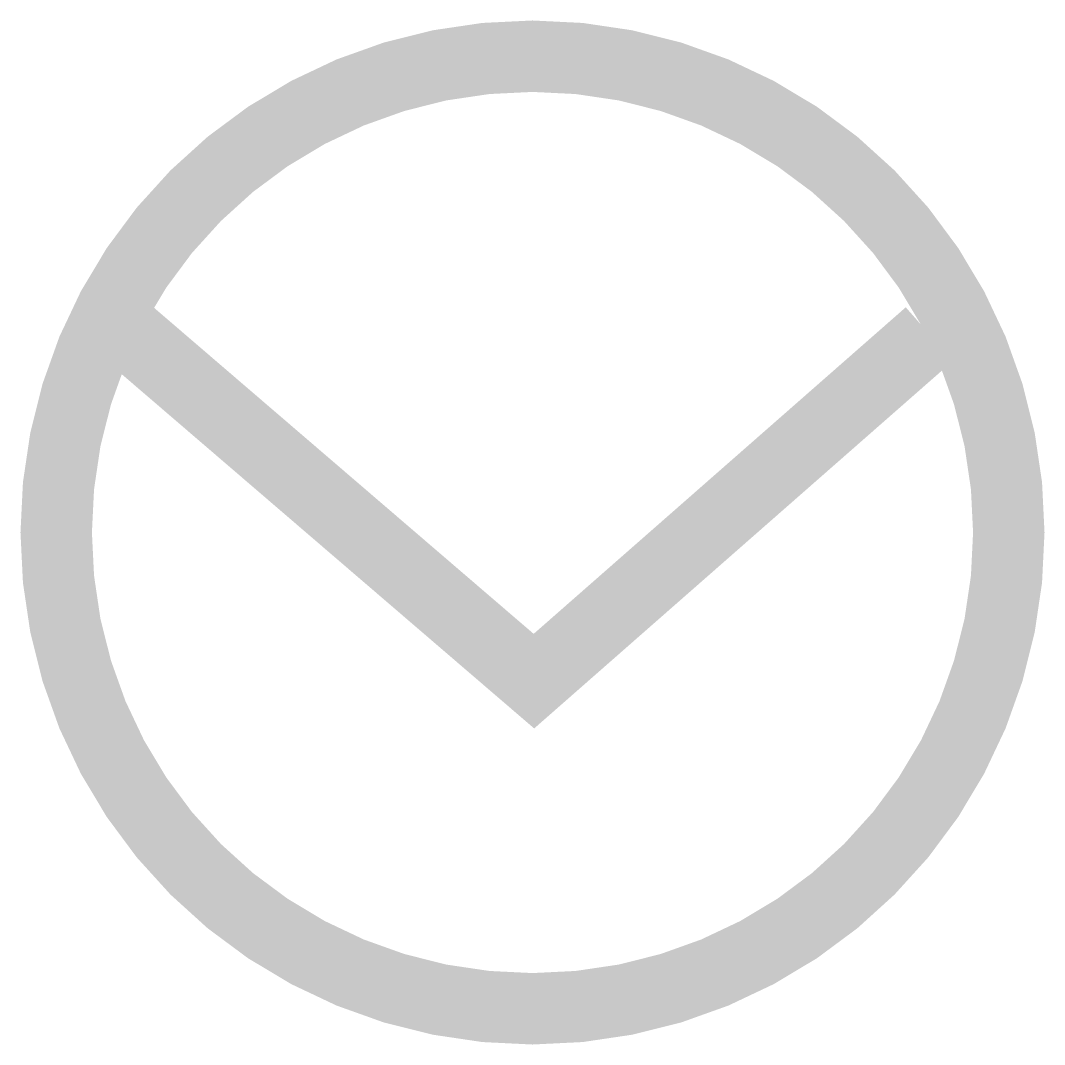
# Model space of a CAD drawing. Extents: x 0 to 4.3, y 0 to 4.3.
import ezdxf

# ---------------------------------------------------------------- set-up
doc = ezdxf.new("R2010")
doc.units = 0
doc.header["$MEASUREMENT"] = 0
doc.layers.get('0').update_dxf_attribs({"linetype": 'CONTINUOUS'})

msp = doc.modelspace()

# ---------------------------------------------------------------- linework, layer by layer
at = {"const_width": 0.3}
msp.add_lwpolyline([(2.15, 0.15, 1), (2.15, 4.15, 1), (2.15, 0.15, 1)], format="xyb", dxfattribs=at)
msp.add_lwpolyline([(0.3989, 3.035), (2.156, 1.5258), (3.8163, 2.9829)], dxfattribs=at)

doc.saveas('drawing.dxf')
